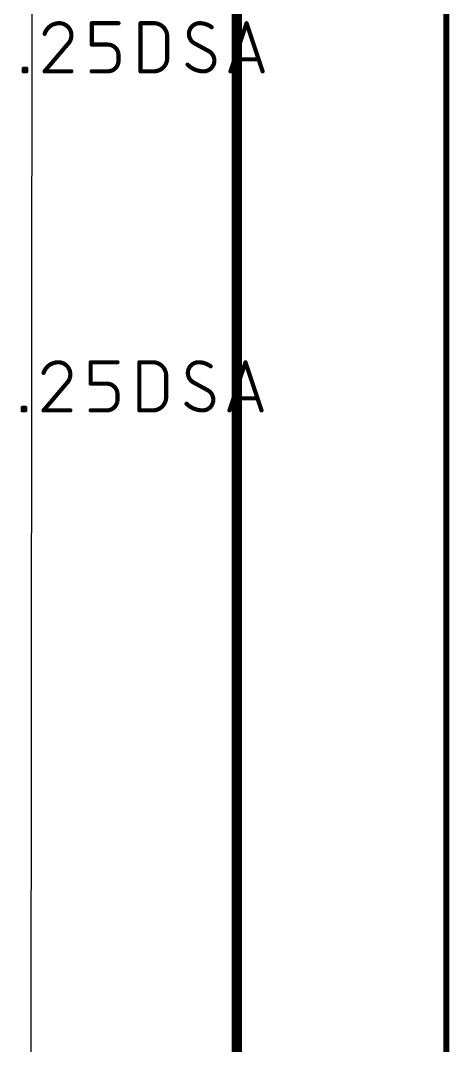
# Model space of a CAD drawing. Extents: x 11.3 to 101.7, y 6.2 to 96.
# Drawn here: x 91.27 to 101.68, y 23.74 to 48.61 of the extents above; entities that cross this region are included whole.
import ezdxf

# ---------------------------------------------------------------- set-up
doc = ezdxf.new("R2010")
doc.units = 0
for name, color, linetype in [('1', 12, 'CONTINUOUS'), ('16', 132, 'CONTINUOUS'), ('20', 31, 'CONTINUOUS'), ('27', 253, 'CONTINUOUS')]:
    doc.layers.add(name, color=color, linetype=linetype)

msp = doc.modelspace()

# ---------------------------------------------------------------- linework, layer by layer
at = {"layer": '1', "const_width": 0.1524}
msp.add_lwpolyline([(101.6, 8.89), (101.6, 77.7748)], dxfattribs=at)
at = {"layer": '16', "const_width": 0.254}
msp.add_lwpolyline([(96.52, 6.35), (96.52, 81.28)], dxfattribs=at)
at = {"layer": '20'}
msp.add_line((91.5216, 8.89), (91.5724, 74.1682), dxfattribs=at)
at = {"layer": '27'}
for points, const_width in [([(92.2153, 48.5486, 0.3252), (91.8583, 48.289)], 0.1016), ([(92.5074, 48.2565, 0.4142), (92.2153, 48.5486)], 0.1016), ([(92.2153, 48.574, 1), (92.2153, 48.5232)], 0.0508), ([(92.2153, 48.5232, 1), (92.2153, 48.574)], 0.0508), ([(93.0267, 48.5486, 1), (92.9759, 48.5486)], 0.0508), ([(93.0013, 48.574, 1), (93.0013, 48.5232)], 0.0508), ([(93.6504, 48.5232, 1), (93.6504, 48.574)], 0.0508), ([(94.2078, 48.5486, 1), (94.157, 48.5486)], 0.0508), ([(94.1824, 48.574, 1), (94.1824, 48.5232)], 0.0508), ([(94.8315, 48.224, 0.4142), (94.5069, 48.5486)], 0.1016), ([(94.5069, 48.574, 1), (94.5069, 48.5232)], 0.0508), ([(94.5069, 48.5232, 1), (94.5069, 48.574)], 0.0508), ([(95.6175, 48.5486, 0.4142), (95.3578, 48.289)], 0.1016), ([(95.9096, 48.4512, 0.1623), (95.6175, 48.5486)], 0.1016), ([(95.6175, 48.574, 1), (95.6175, 48.5232)], 0.0508), ([(95.6175, 48.5232, 1), (95.6175, 48.574)], 0.0508), ([(96.7789, 48.5566, 1), (96.7307, 48.5406)], 0.0508), ([(96.7789, 48.5406, 1), (96.7307, 48.5566)], 0.0508), ([(91.8341, 48.2968, 1), (91.8824, 48.2811)], 0.0508), ([(92.41, 48.0293, 0.2053), (92.5074, 48.2565)], 0.1016), ([(92.5328, 48.2565, 1), (92.482, 48.2565)], 0.0508), ([(92.482, 48.2565, 1), (92.5328, 48.2565)], 0.0508), ([(94.8569, 48.224, 1), (94.8061, 48.224)], 0.0508), ([(95.3578, 48.289, 0.2656), (95.4876, 48.0618)], 0.1016), ([(95.3832, 48.289, 1), (95.3324, 48.289)], 0.0508), ([(95.3324, 48.289, 1), (95.3832, 48.289)], 0.0508), ([(95.8943, 48.4309, 1), (95.9248, 48.4716)], 0.0508), ([(92.3925, 48.0477, 1), (92.4275, 48.0109)], 0.0508), ([(92.4294, 48.0129, 1), (92.3907, 48.0458)], 0.0508), ([(93.0013, 48.0547, 1), (93.0013, 48.0039)], 0.0508), ([(92.9759, 48.0293, 1), (93.0267, 48.0293)], 0.0508), ([(93.6504, 47.7697, 0.4142), (93.3907, 48.0293)], 0.1016), ([(93.3907, 48.0547, 1), (93.3907, 48.0039)], 0.0508), ([(93.3907, 48.0039, 1), (93.3907, 48.0547)], 0.0508), ([(94.8061, 48.224, 1), (94.8569, 48.224)], 0.0508), ([(95.4998, 48.0841, 1), (95.4755, 48.0395)], 0.0508), ([(95.4747, 48.0399, 1), (95.5005, 48.0836)], 0.0508), ([(93.6758, 47.7697, 1), (93.625, 47.7697)], 0.0508), ([(93.625, 47.7697, 1), (93.6758, 47.7697)], 0.0508), ([(95.9745, 47.6398, 0.2656), (95.8447, 47.867)], 0.1016), ([(95.8576, 47.8889, 1), (95.8318, 47.8451)], 0.0508), ([(95.8325, 47.8447, 1), (95.8568, 47.8893)], 0.0508), ([(93.3907, 47.3802, 0.4142), (93.6504, 47.6398)], 0.1016), ([(93.6758, 47.6398, 1), (93.625, 47.6398)], 0.0508), ([(93.625, 47.6398, 1), (93.6758, 47.6398)], 0.0508), ([(94.5069, 47.3802, 0.4142), (94.8315, 47.7048)], 0.1016), ([(94.8569, 47.7048, 1), (94.8061, 47.7048)], 0.0508), ([(94.8061, 47.7048, 1), (94.8569, 47.7048)], 0.0508), ([(95.3434, 47.5604, 1), (95.3073, 47.5246)], 0.0508), ([(95.3254, 47.5425, 0.2), (95.7148, 47.3802)], 0.1016), ([(95.7148, 47.3802, 0.4142), (95.9745, 47.6398)], 0.1016), ([(95.9999, 47.6398, 1), (95.9491, 47.6398)], 0.0508), ([(95.9491, 47.6398, 1), (95.9999, 47.6398)], 0.0508), ([(96.4627, 47.6977, 1), (96.4627, 47.6469)], 0.0508), ([(97.0469, 47.6469, 1), (97.0469, 47.6977)], 0.0508), ([(91.3757, 47.4451, 1), (91.3249, 47.4451)], 0.0508), ([(91.3503, 47.4705, 1), (91.3503, 47.4197)], 0.0508), ([(91.3503, 47.4056, 1), (91.3503, 47.3548)], 0.0508), ([(91.3249, 47.3802, 1), (91.3757, 47.3802)], 0.0508), ([(91.4406, 47.4451, 1), (91.3898, 47.4451)], 0.0508), ([(91.3898, 47.3802, 1), (91.4406, 47.3802)], 0.0508), ([(91.4152, 47.4197, 1), (91.4152, 47.4705)], 0.0508), ([(91.4152, 47.3548, 1), (91.4152, 47.4056)], 0.0508), ([(91.8389, 47.3967, 1), (91.8776, 47.3637)], 0.0508), ([(91.8583, 47.4056, 1), (91.8583, 47.3548)], 0.0508), ([(92.5074, 47.3548, 1), (92.5074, 47.4056)], 0.0508), ([(93.0013, 47.4056, 1), (93.0013, 47.3548)], 0.0508), ([(93.3907, 47.4056, 1), (93.3907, 47.3548)], 0.0508), ([(93.3907, 47.3548, 1), (93.3907, 47.4056)], 0.0508), ([(94.1824, 47.4056, 1), (94.1824, 47.3548)], 0.0508), ([(94.157, 47.3802, 1), (94.2078, 47.3802)], 0.0508), ([(94.5069, 47.4056, 1), (94.5069, 47.3548)], 0.0508), ([(94.5069, 47.3548, 1), (94.5069, 47.4056)], 0.0508), ([(95.7148, 47.4056, 1), (95.7148, 47.3548)], 0.0508), ([(95.7148, 47.3548, 1), (95.7148, 47.4056)], 0.0508), ([(96.3413, 47.3882, 1), (96.3895, 47.3722)], 0.0508), ([(97.1202, 47.3722, 1), (97.1684, 47.3882)], 0.0508), ([(92.1899, 40.319, 0.3252), (91.8329, 40.0594)], 0.1016), ([(92.482, 40.0269, 0.4142), (92.1899, 40.319)], 0.1016), ([(92.1899, 40.3444, 1), (92.1899, 40.2936)], 0.0508), ([(92.1899, 40.2936, 1), (92.1899, 40.3444)], 0.0508), ([(93.0013, 40.319, 1), (92.9505, 40.319)], 0.0508), ([(92.9759, 40.3444, 1), (92.9759, 40.2936)], 0.0508), ([(93.625, 40.2936, 1), (93.625, 40.3444)], 0.0508), ([(94.1824, 40.319, 1), (94.1316, 40.319)], 0.0508), ([(94.157, 40.3444, 1), (94.157, 40.2936)], 0.0508), ([(94.8061, 39.9944, 0.4142), (94.4815, 40.319)], 0.1016), ([(94.4815, 40.3444, 1), (94.4815, 40.2936)], 0.0508), ([(94.4815, 40.2936, 1), (94.4815, 40.3444)], 0.0508), ([(95.5921, 40.319, 0.4142), (95.3324, 40.0594)], 0.1016), ([(95.8842, 40.2216, 0.1623), (95.5921, 40.319)], 0.1016), ([(95.5921, 40.3444, 1), (95.5921, 40.2936)], 0.0508), ([(95.5921, 40.2936, 1), (95.5921, 40.3444)], 0.0508), ([(96.7535, 40.327, 1), (96.7053, 40.311)], 0.0508), ([(96.7535, 40.311, 1), (96.7053, 40.327)], 0.0508), ([(91.8087, 40.0672, 1), (91.857, 40.0515)], 0.0508), ([(92.3846, 39.7997, 0.2053), (92.482, 40.0269)], 0.1016), ([(92.5074, 40.0269, 1), (92.4566, 40.0269)], 0.0508), ([(95.3324, 40.0594, 0.2656), (95.4622, 39.8322)], 0.1016), ([(95.3578, 40.0594, 1), (95.307, 40.0594)], 0.0508), ([(95.307, 40.0594, 1), (95.3578, 40.0594)], 0.0508), ([(95.8689, 40.2013, 1), (95.8994, 40.242)], 0.0508), ([(92.3671, 39.8181, 1), (92.4021, 39.7813)], 0.0508), ([(92.404, 39.7833, 1), (92.3653, 39.8162)], 0.0508), ([(92.4566, 40.0269, 1), (92.5074, 40.0269)], 0.0508), ([(92.9759, 39.8251, 1), (92.9759, 39.7743)], 0.0508), ([(92.9505, 39.7997, 1), (93.0013, 39.7997)], 0.0508), ([(93.625, 39.5401, 0.4142), (93.3653, 39.7997)], 0.1016), ([(93.3653, 39.8251, 1), (93.3653, 39.7743)], 0.0508), ([(93.3653, 39.7743, 1), (93.3653, 39.8251)], 0.0508), ([(94.8315, 39.9944, 1), (94.7807, 39.9944)], 0.0508), ([(94.7807, 39.9944, 1), (94.8315, 39.9944)], 0.0508), ([(95.4744, 39.8545, 1), (95.4501, 39.8099)], 0.0508), ([(95.4493, 39.8103, 1), (95.4751, 39.854)], 0.0508), ([(93.6504, 39.5401, 1), (93.5996, 39.5401)], 0.0508), ([(93.5996, 39.5401, 1), (93.6504, 39.5401)], 0.0508), ([(95.9491, 39.4102, 0.2656), (95.8193, 39.6374)], 0.1016), ([(95.8322, 39.6593, 1), (95.8064, 39.6155)], 0.0508), ([(95.8071, 39.6151, 1), (95.8314, 39.6597)], 0.0508), ([(93.3653, 39.1506, 0.4142), (93.625, 39.4102)], 0.1016), ([(93.6504, 39.4102, 1), (93.5996, 39.4102)], 0.0508), ([(93.5996, 39.4102, 1), (93.6504, 39.4102)], 0.0508), ([(94.4815, 39.1506, 0.4142), (94.8061, 39.4752)], 0.1016), ([(94.8315, 39.4752, 1), (94.7807, 39.4752)], 0.0508), ([(94.7807, 39.4752, 1), (94.8315, 39.4752)], 0.0508), ([(95.318, 39.3308, 1), (95.2819, 39.295)], 0.0508), ([(95.3, 39.3129, 0.2), (95.6894, 39.1506)], 0.1016), ([(95.6894, 39.1506, 0.4142), (95.9491, 39.4102)], 0.1016), ([(95.9745, 39.4102, 1), (95.9237, 39.4102)], 0.0508), ([(95.9237, 39.4102, 1), (95.9745, 39.4102)], 0.0508), ([(96.4373, 39.4681, 1), (96.4373, 39.4173)], 0.0508), ([(97.0215, 39.4173, 1), (97.0215, 39.4681)], 0.0508), ([(91.3503, 39.2155, 1), (91.2995, 39.2155)], 0.0508), ([(91.3249, 39.2409, 1), (91.3249, 39.1901)], 0.0508), ([(91.3249, 39.176, 1), (91.3249, 39.1252)], 0.0508), ([(91.2995, 39.1506, 1), (91.3503, 39.1506)], 0.0508), ([(91.4152, 39.2155, 1), (91.3644, 39.2155)], 0.0508), ([(91.3644, 39.1506, 1), (91.4152, 39.1506)], 0.0508), ([(91.3898, 39.1901, 1), (91.3898, 39.2409)], 0.0508), ([(91.3898, 39.1252, 1), (91.3898, 39.176)], 0.0508), ([(91.8135, 39.1671, 1), (91.8522, 39.1341)], 0.0508), ([(91.8329, 39.176, 1), (91.8329, 39.1252)], 0.0508), ([(92.482, 39.1252, 1), (92.482, 39.176)], 0.0508), ([(92.9759, 39.176, 1), (92.9759, 39.1252)], 0.0508), ([(93.3653, 39.176, 1), (93.3653, 39.1252)], 0.0508), ([(93.3653, 39.1252, 1), (93.3653, 39.176)], 0.0508), ([(94.157, 39.176, 1), (94.157, 39.1252)], 0.0508), ([(94.1316, 39.1506, 1), (94.1824, 39.1506)], 0.0508), ([(94.4815, 39.176, 1), (94.4815, 39.1252)], 0.0508), ([(94.4815, 39.1252, 1), (94.4815, 39.176)], 0.0508), ([(95.6894, 39.176, 1), (95.6894, 39.1252)], 0.0508), ([(95.6894, 39.1252, 1), (95.6894, 39.176)], 0.0508), ([(96.3159, 39.1586, 1), (96.3641, 39.1426)], 0.0508), ([(97.0948, 39.1426, 1), (97.143, 39.1586)], 0.0508)]:
    msp.add_lwpolyline(points, format="xyb", dxfattribs=dict(at, const_width=const_width))
at = {"layer": '27', "const_width": 0.1016}
for points in [[(93.0013, 48.0293), (93.0013, 48.5486)], [(93.0013, 48.5486), (93.6504, 48.5486)], [(94.1824, 47.3802), (94.1824, 48.5486)], [(94.1824, 48.5486), (94.5069, 48.5486)], [(96.3654, 47.3802), (96.7548, 48.5486)], [(96.7548, 48.5486), (97.1443, 47.3802)], [(94.8315, 48.224), (94.8315, 47.7048)], [(92.41, 48.0293), (91.8583, 47.3802)], [(93.3907, 48.0293), (93.0013, 48.0293)], [(95.8447, 47.867), (95.4876, 48.0618)], [(93.6504, 47.6398), (93.6504, 47.7697)], [(97.0469, 47.6723), (96.4627, 47.6723)], [(91.3503, 47.3802), (91.3503, 47.4451)], [(91.3503, 47.4451), (91.4152, 47.4451)], [(91.4152, 47.3802), (91.3503, 47.3802)], [(91.4152, 47.4451), (91.4152, 47.3802)], [(91.8583, 47.3802), (92.5074, 47.3802)], [(93.0013, 47.3802), (93.3907, 47.3802)], [(94.5069, 47.3802), (94.1824, 47.3802)], [(92.9759, 39.7997), (92.9759, 40.319)], [(92.9759, 40.319), (93.625, 40.319)], [(94.157, 39.1506), (94.157, 40.319)], [(94.157, 40.319), (94.4815, 40.319)], [(96.34, 39.1506), (96.7294, 40.319)], [(96.7294, 40.319), (97.1189, 39.1506)], [(92.3846, 39.7997), (91.8329, 39.1506)], [(93.3653, 39.7997), (92.9759, 39.7997)], [(94.8061, 39.9944), (94.8061, 39.4752)], [(95.8193, 39.6374), (95.4622, 39.8322)], [(93.625, 39.4102), (93.625, 39.5401)], [(97.0215, 39.4427), (96.4373, 39.4427)], [(91.3249, 39.1506), (91.3249, 39.2155)], [(91.3249, 39.2155), (91.3898, 39.2155)], [(91.3898, 39.1506), (91.3249, 39.1506)], [(91.3898, 39.2155), (91.3898, 39.1506)], [(91.8329, 39.1506), (92.482, 39.1506)], [(92.9759, 39.1506), (93.3653, 39.1506)], [(94.4815, 39.1506), (94.157, 39.1506)]]:
    msp.add_lwpolyline(points, dxfattribs=at)

doc.saveas('drawing.dxf')
